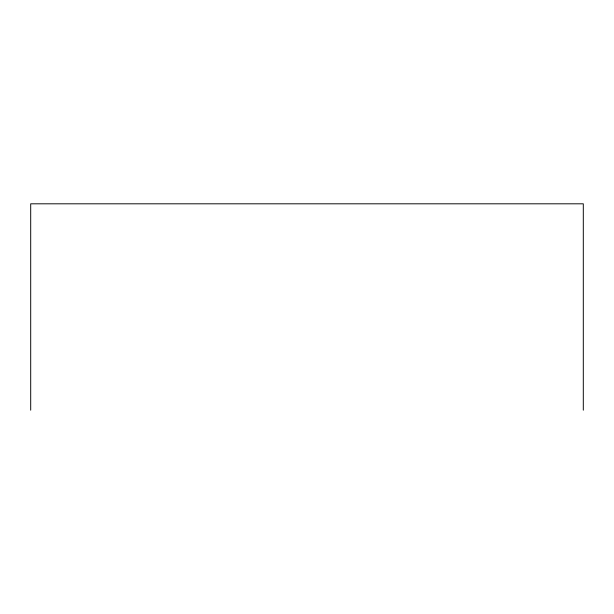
<?xml version="1.0" encoding="UTF-8"?>
<svg xmlns="http://www.w3.org/2000/svg" width="614" height="614" viewBox="0 0 614 614"><rect width="100%" height="100%" fill="white"/><g stroke="black" fill="none" stroke-linecap="round" stroke-linejoin="round"><path stroke-width="0.92" d="M583.3 410.19L583.3 203.81L30.7 203.81L30.7 410.19"/></g></svg>
